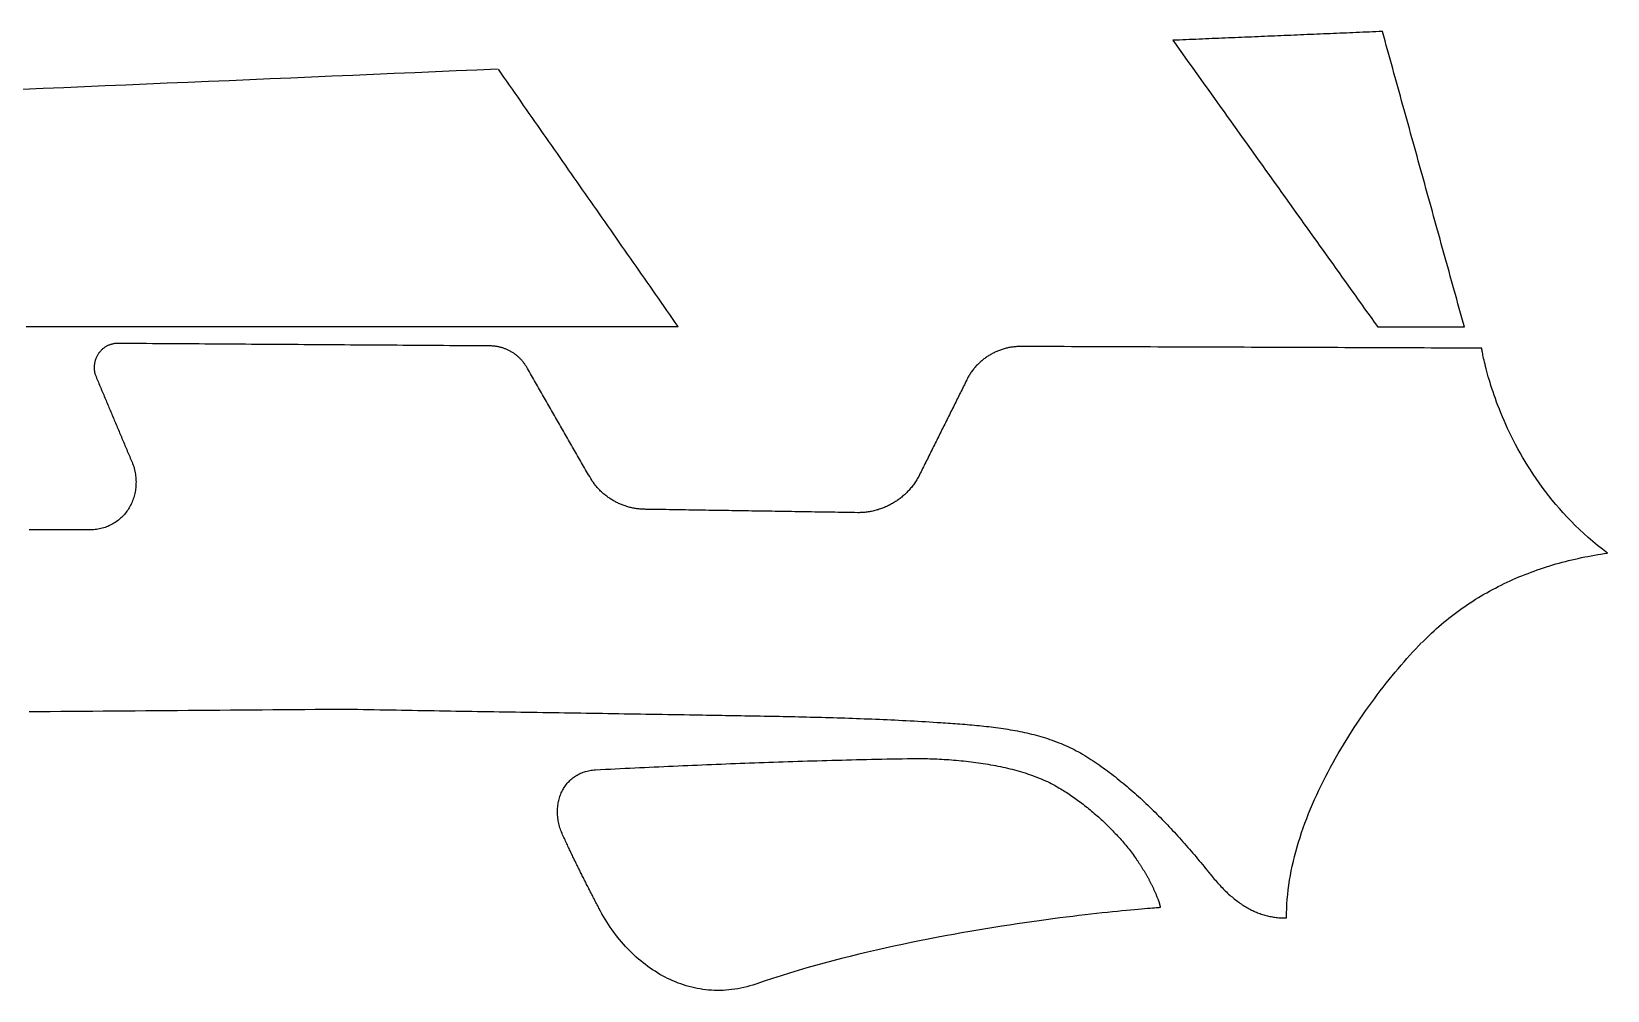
# Model space of a CAD drawing. Header units: metres. Extents: x 29 to 151, y -144 to -60.
# Drawn here: x 89.8 to 150.8, y -97.2 to -60.1 of the extents above; entities that cross this region are included whole.
import ezdxf

# ---------------------------------------------------------------- set-up
doc = ezdxf.new("R2010")
doc.units = ezdxf.units.M

msp = doc.modelspace()

# ---------------------------------------------------------------- linework, layer by layer
for points in [[(141.920976, -71.50227), (141.973554, -71.50227), (142.026132, -71.50227), (142.07871, -71.50227), (142.131288, -71.50227), (142.183866, -71.50227), (142.236444, -71.50227), (142.289022, -71.50227), (142.3416, -71.50227), (142.394178, -71.50227), (142.446756, -71.50227), (142.499334, -71.50227), (142.551912, -71.50227), (142.60449, -71.50227), (142.657068, -71.50227), (142.709646, -71.50227), (142.762224, -71.50227), (142.814802, -71.50227), (142.86738, -71.50227), (142.919958, -71.50227), (142.972536, -71.50227), (143.025114, -71.50227), (143.077692, -71.50227), (143.13027, -71.50227), (143.182848, -71.50227), (143.235426, -71.50227), (143.288004, -71.50227), (143.340582, -71.50227), (143.39316, -71.50227), (143.445738, -71.50227), (143.498316, -71.50227), (143.550894, -71.50227), (143.603472, -71.50227), (143.65605, -71.50227), (143.708628, -71.50227), (143.761206, -71.50227), (143.813784, -71.50227), (143.866362, -71.50227), (143.91894, -71.50227), (143.971518, -71.50227), (144.024096, -71.50227), (144.076674, -71.50227), (144.129252, -71.50227), (144.18183, -71.50227), (144.234408, -71.50227), (144.286986, -71.50227), (144.339564, -71.50227), (144.392142, -71.50227), (144.44472, -71.50227), (144.497298, -71.50227), (144.549876, -71.50227), (144.602454, -71.50227), (144.655032, -71.50227), (144.70761, -71.50227), (144.760188, -71.50227), (144.812766, -71.50227), (144.865344, -71.50227), (144.917922, -71.50227), (144.9705, -71.50227), (145.023078, -71.50227), (145.075656, -71.50227), (145.128234, -71.50227), (145.180812, -71.50227), (145.23339, -71.50227), (145.285968, -71.50227), (145.236438, -71.323454), (145.186908, -71.144638), (145.137378, -70.965822), (145.087848, -70.787006), (145.038318, -70.60819), (144.988788, -70.429374), (144.939258, -70.250558), (144.889728, -70.071742), (144.840198, -69.892926), (144.790668, -69.71411), (144.741138, -69.535294), (144.691608, -69.356478), (144.642078, -69.177662), (144.592548, -68.998846), (144.543018, -68.82003), (144.493488, -68.641214), (144.443958, -68.462398), (144.394428, -68.283582), (144.344898, -68.104766), (144.295368, -67.92595), (144.245838, -67.747134), (144.196308, -67.568318), (144.146778, -67.389502), (144.097248, -67.210686), (144.047718, -67.03187), (143.998188, -66.853054), (143.948658, -66.674238), (143.899128, -66.495422), (143.849598, -66.316606), (143.800068, -66.13779), (143.750538, -65.958974), (143.701008, -65.780158), (143.651478, -65.601342), (143.601948, -65.422526), (143.552418, -65.24371), (143.502888, -65.064894), (143.453358, -64.886078), (143.403828, -64.707262), (143.354298, -64.528446), (143.304768, -64.34963), (143.255238, -64.170814), (143.205708, -63.991998), (143.156178, -63.813182), (143.106648, -63.634366), (143.057118, -63.45555), (143.007588, -63.276734), (142.958058, -63.097918), (142.908528, -62.919102), (142.858998, -62.740286), (142.809468, -62.56147), (142.759938, -62.382654), (142.710408, -62.203838), (142.660878, -62.025022), (142.611348, -61.846206), (142.561818, -61.66739), (142.512288, -61.488574), (142.462758, -61.309758), (142.413228, -61.130942), (142.363698, -60.952126), (142.314168, -60.77331), (142.264638, -60.594494), (142.215108, -60.415678), (142.165578, -60.236862), (142.116048, -60.058046), (141.989302, -60.06338), (141.862556, -60.068714), (141.73581, -60.074048), (141.609064, -60.079382), (141.482318, -60.084716), (141.355572, -60.09005), (141.228826, -60.095384), (141.10208, -60.100718), (140.975334, -60.106052), (140.848588, -60.111386), (140.721842, -60.11672), (140.595096, -60.122054), (140.46835, -60.127388), (140.341604, -60.132722), (140.214858, -60.138056), (140.088112, -60.14339), (139.961366, -60.148724), (139.83462, -60.154058), (139.707874, -60.159392), (139.581128, -60.164726), (139.454382, -60.17006), (139.327636, -60.175394), (139.20089, -60.180728), (139.074144, -60.186062), (138.947398, -60.191396), (138.820652, -60.19673), (138.693906, -60.202064), (138.56716, -60.207398), (138.440414, -60.212732), (138.313668, -60.218066), (138.186922, -60.2234), (138.060176, -60.228734), (137.93343, -60.234068), (137.806684, -60.239402), (137.679938, -60.244736), (137.553192, -60.25007), (137.426446, -60.255404), (137.2997, -60.260738), (137.172954, -60.266072), (137.046208, -60.271406), (136.919462, -60.27674), (136.792716, -60.282074), (136.66597, -60.287408), (136.539224, -60.292742), (136.412478, -60.298076), (136.285732, -60.30341), (136.158986, -60.308744), (136.03224, -60.314078), (135.905494, -60.319412), (135.778748, -60.324746), (135.652002, -60.33008), (135.525256, -60.335414), (135.39851, -60.340748), (135.271764, -60.346082), (135.145018, -60.351416), (135.018272, -60.35675), (134.891526, -60.362084), (134.76478, -60.367418), (134.638034, -60.372752), (134.511288, -60.378086), (134.384542, -60.38342), (134.257796, -60.388754), (134.13105, -60.394088), (134.004304, -60.399422), (134.128002, -60.57265), (134.2517, -60.745878), (134.375398, -60.919106), (134.499096, -61.092334), (134.622794, -61.265562), (134.746492, -61.43879), (134.87019, -61.612018), (134.993888, -61.785246), (135.117586, -61.958474), (135.241284, -62.131702), (135.364982, -62.30493), (135.48868, -62.478158), (135.612378, -62.651386), (135.736076, -62.824614), (135.859774, -62.997842), (135.983472, -63.17107), (136.10717, -63.344298), (136.230868, -63.517526), (136.354566, -63.690754), (136.478264, -63.863982), (136.601962, -64.03721), (136.72566, -64.210438), (136.849358, -64.383666), (136.973056, -64.556894), (137.096754, -64.730122), (137.220452, -64.90335), (137.34415, -65.076578), (137.467848, -65.249806), (137.591546, -65.423034), (137.715244, -65.596262), (137.838942, -65.76949), (137.96264, -65.942718), (138.086338, -66.115946), (138.210036, -66.289174), (138.333734, -66.462402), (138.457432, -66.63563), (138.58113, -66.808858), (138.704828, -66.982086), (138.828526, -67.155314), (138.952224, -67.328542), (139.075922, -67.50177), (139.19962, -67.674998), (139.323318, -67.848226), (139.447016, -68.021454), (139.570714, -68.194682), (139.694412, -68.36791), (139.81811, -68.541138), (139.941808, -68.714366), (140.065506, -68.887594), (140.189204, -69.060822), (140.312902, -69.23405), (140.4366, -69.407278), (140.560298, -69.580506), (140.683996, -69.753734), (140.807694, -69.926962), (140.931392, -70.10019), (141.05509, -70.273418), (141.178788, -70.446646), (141.302486, -70.619874), (141.426184, -70.793102), (141.549882, -70.96633), (141.67358, -71.139558), (141.797278, -71.312786), (141.920976, -71.486014)], [(107.865672, -61.517022), (107.066334, -61.551312), (106.266996, -61.585602), (105.467658, -61.619892), (104.66832, -61.654182), (103.868982, -61.688472), (103.069644, -61.722762), (102.270306, -61.757052), (101.470968, -61.791342), (100.67163, -61.825632), (99.872292, -61.859922), (99.072954, -61.894212), (98.273616, -61.928502), (97.474278, -61.962792), (96.67494, -61.997082), (95.875602, -62.031372), (95.076264, -62.065662), (94.276926, -62.099952), (93.477588, -62.134242), (92.67825, -62.168532), (91.878912, -62.202822), (91.079574, -62.237112), (90.280236, -62.271402), (89.480898, -62.305692)], [(89.627964, -71.48195), (90.034872, -71.48195), (90.44178, -71.48195), (90.848688, -71.48195), (91.255596, -71.48195), (91.662504, -71.48195), (92.069412, -71.48195), (92.47632, -71.48195), (92.883228, -71.48195), (93.290136, -71.48195), (93.697044, -71.48195), (94.103952, -71.48195), (94.51086, -71.48195), (94.917768, -71.48195), (95.324676, -71.48195), (95.731584, -71.48195), (96.138492, -71.48195), (96.5454, -71.48195), (96.952308, -71.48195), (97.359216, -71.48195), (97.766124, -71.48195), (98.173032, -71.48195), (98.57994, -71.48195), (98.986848, -71.48195), (99.393756, -71.48195), (99.800664, -71.48195), (100.207572, -71.48195), (100.61448, -71.48195), (101.021388, -71.48195), (101.428296, -71.48195), (101.835204, -71.48195), (102.242112, -71.48195), (102.64902, -71.48195), (103.055928, -71.48195), (103.462836, -71.48195), (103.869744, -71.48195), (104.276652, -71.48195), (104.68356, -71.48195), (105.090468, -71.48195), (105.497376, -71.48195), (105.904284, -71.48195), (106.311192, -71.48195), (106.7181, -71.48195), (107.125008, -71.48195), (107.531916, -71.48195), (107.938824, -71.48195), (108.345732, -71.48195), (108.75264, -71.48195), (109.159548, -71.48195), (109.566456, -71.48195), (109.973364, -71.48195), (110.380272, -71.48195), (110.78718, -71.48195), (111.194088, -71.48195), (111.600996, -71.48195), (112.007904, -71.48195), (112.414812, -71.48195), (112.82172, -71.48195), (113.228628, -71.48195), (113.635536, -71.48195), (114.042444, -71.48195), (114.449352, -71.48195), (114.85626, -71.48195), (114.747548, -71.326248), (114.638836, -71.170546), (114.530124, -71.014844), (114.421412, -70.859142), (114.3127, -70.70344), (114.203988, -70.547738), (114.095276, -70.392036), (113.986564, -70.236334), (113.877852, -70.080632), (113.76914, -69.92493), (113.660428, -69.769228), (113.551716, -69.613526), (113.443004, -69.457824), (113.334292, -69.302122), (113.22558, -69.14642), (113.116868, -68.990718), (113.008156, -68.835016), (112.899444, -68.679314), (112.790732, -68.523612), (112.68202, -68.36791), (112.573308, -68.212208), (112.464596, -68.056506), (112.355884, -67.900804), (112.247172, -67.745102), (112.13846, -67.5894), (112.029748, -67.433698), (111.921036, -67.277996), (111.812324, -67.122294), (111.703612, -66.966592), (111.5949, -66.81089), (111.486188, -66.655188), (111.377476, -66.499486), (111.268764, -66.343784), (111.160052, -66.188082), (111.05134, -66.03238), (110.942628, -65.876678), (110.833916, -65.720976), (110.725204, -65.565274), (110.616492, -65.409572), (110.50778, -65.25387), (110.399068, -65.098168), (110.290356, -64.942466), (110.181644, -64.786764), (110.072932, -64.631062), (109.96422, -64.47536), (109.855508, -64.319658), (109.746796, -64.163956), (109.638084, -64.008254), (109.529372, -63.852552), (109.42066, -63.69685), (109.311948, -63.541148), (109.203236, -63.385446), (109.094524, -63.229744), (108.985812, -63.074042), (108.8771, -62.91834), (108.768388, -62.762638), (108.659676, -62.606936), (108.550964, -62.451234), (108.442252, -62.295532), (108.33354, -62.13983), (108.224828, -61.984128), (108.116116, -61.828426), (108.007404, -61.672724), (107.898692, -61.517022)], [(143.653764, -83.720178), (143.743172, -83.627976), (143.833596, -83.537044), (143.925036, -83.447382), (144.017492, -83.35899), (144.11071, -83.271868), (144.204944, -83.186016), (144.300194, -83.101434), (144.396206, -83.018122), (144.493234, -82.93608), (144.591024, -82.855308), (144.689576, -82.775806), (144.789144, -82.697574), (144.889474, -82.620612), (144.990566, -82.54492), (145.09242, -82.470498), (145.19529, -82.397346), (145.298922, -82.32521), (145.403316, -82.254344), (145.508472, -82.184748), (145.61439, -82.116422), (145.72107, -82.049366), (145.828258, -81.983326), (145.936208, -81.918556), (146.04492, -81.855056), (146.154394, -81.792826), (146.264376, -81.731612), (146.37512, -81.671668), (146.486626, -81.612994), (146.59864, -81.555336), (146.711162, -81.498948), (146.824446, -81.44383), (146.938238, -81.389728), (147.052792, -81.336896), (147.167854, -81.285334), (147.283424, -81.234788), (147.399502, -81.185512), (147.516088, -81.137252), (147.633182, -81.090262), (147.751038, -81.044288), (147.869148, -80.999584), (147.987766, -80.955896), (148.106892, -80.913478), (148.226526, -80.872076), (148.346668, -80.831944), (148.467318, -80.792828), (148.588222, -80.754982), (148.709634, -80.718152), (148.8313, -80.682338), (148.953474, -80.647794), (149.076156, -80.614266), (149.199092, -80.581754), (149.322282, -80.550512), (149.44598, -80.520286), (149.569932, -80.491076), (149.694138, -80.463136), (149.818598, -80.436212), (149.943566, -80.410304), (150.068788, -80.385666), (150.194264, -80.362044), (150.319994, -80.339438), (150.445978, -80.317848), (150.572216, -80.297274), (150.698454, -80.27797), (150.824946, -80.259682), (150.631398, -80.112616), (150.44293, -79.963264), (150.259542, -79.811626), (150.08098, -79.657956), (149.907244, -79.502254), (149.738334, -79.344774), (149.57425, -79.18577), (149.414738, -79.025242), (149.260052, -78.863444), (149.109684, -78.70063), (148.963888, -78.5368), (148.82241, -78.371954), (148.685504, -78.206346), (148.552662, -78.04023), (148.424138, -77.87386), (148.299678, -77.707236), (148.179536, -77.540358), (148.063204, -77.37348), (147.950936, -77.206856), (147.842478, -77.040486), (147.73783, -76.874624), (147.636992, -76.709524), (147.539964, -76.545186), (147.446492, -76.38161), (147.356576, -76.219304), (147.270216, -76.058014), (147.187412, -75.898248), (147.10791, -75.740006), (147.03171, -75.583542), (146.958812, -75.428856), (146.889216, -75.276202), (146.822668, -75.12558), (146.759168, -74.977244), (146.698716, -74.831194), (146.641058, -74.687938), (146.586194, -74.547222), (146.534378, -74.409554), (146.485102, -74.274934), (146.43862, -74.143362), (146.394678, -74.015092), (146.353276, -73.890378), (146.314414, -73.76922), (146.278092, -73.651872), (146.244056, -73.538334), (146.212306, -73.42886), (146.182842, -73.323704), (146.15541, -73.222866), (146.13001, -73.1266), (146.106642, -73.034906), (146.085306, -72.948038), (146.066002, -72.86625), (146.048476, -72.789542), (146.032728, -72.718168), (146.018758, -72.652128), (146.006312, -72.591676), (145.99539, -72.537066), (145.985992, -72.488298), (145.978118, -72.445626), (145.971514, -72.40905), (145.966434, -72.378824), (145.962624, -72.354948), (145.95983, -72.337676), (145.958306, -72.327262), (145.957798, -72.323706), (145.67916, -72.32269), (145.400522, -72.321674), (145.121884, -72.320658), (144.843246, -72.319642), (144.564608, -72.318626), (144.28597, -72.31761), (144.007332, -72.316594), (143.728694, -72.315578), (143.450056, -72.314562), (143.171418, -72.313546), (142.89278, -72.31253), (142.614142, -72.311514), (142.335504, -72.310498), (142.056866, -72.309482), (141.778228, -72.308466), (141.49959, -72.30745), (141.220952, -72.306434), (140.942314, -72.305418), (140.663676, -72.304402), (140.385038, -72.303386), (140.1064, -72.30237), (139.827762, -72.301354), (139.549124, -72.300338), (139.270486, -72.299322), (138.991848, -72.298306), (138.71321, -72.29729), (138.434572, -72.296274), (138.155934, -72.295258), (137.877296, -72.294242), (137.598658, -72.293226), (137.32002, -72.29221), (137.041382, -72.291194), (136.762744, -72.290178), (136.484106, -72.289162), (136.205468, -72.288146), (135.92683, -72.28713), (135.648192, -72.286114), (135.369554, -72.285098), (135.090916, -72.284082), (134.812278, -72.283066), (134.53364, -72.28205), (134.255002, -72.281034), (133.976364, -72.280018), (133.697726, -72.279002), (133.419088, -72.277986), (133.14045, -72.27697), (132.861812, -72.275954), (132.583174, -72.274938), (132.304536, -72.273922), (132.025898, -72.272906), (131.74726, -72.27189), (131.468622, -72.270874), (131.189984, -72.269858), (130.911346, -72.268842), (130.632708, -72.267826), (130.35407, -72.26681), (130.075432, -72.265794), (129.796794, -72.264778), (129.518156, -72.263762), (129.239518, -72.262746), (128.96088, -72.26173), (128.682242, -72.260714), (128.403604, -72.259698), (128.124966, -72.258682), (128.085596, -72.258936), (128.046226, -72.259698), (128.00711, -72.261222), (127.967994, -72.263254), (127.929132, -72.266048), (127.89027, -72.26935), (127.851662, -72.273414), (127.813054, -72.27824), (127.7747, -72.283574), (127.736346, -72.289416), (127.698246, -72.29602), (127.6604, -72.303132), (127.622554, -72.311006), (127.584962, -72.319388), (127.547624, -72.328532), (127.51054, -72.338184), (127.473456, -72.348344), (127.436626, -72.359266), (127.40005, -72.370696), (127.363728, -72.382634), (127.32766, -72.395334), (127.291846, -72.408542), (127.256286, -72.422258), (127.22098, -72.436482), (127.185928, -72.451468), (127.15113, -72.466962), (127.116586, -72.482964), (127.082296, -72.499474), (127.04826, -72.516492), (127.014478, -72.534272), (126.98095, -72.55256), (126.947676, -72.571356), (126.91491, -72.59066), (126.882398, -72.610472), (126.85014, -72.630792), (126.818136, -72.65162), (126.78664, -72.672956), (126.755398, -72.6948), (126.72441, -72.717152), (126.69393, -72.740012), (126.663704, -72.76338), (126.633986, -72.787256), (126.604522, -72.81164), (126.575566, -72.836532), (126.546864, -72.861932), (126.51867, -72.88784), (126.49073, -72.914256), (126.463298, -72.94118), (126.436374, -72.968612), (126.409704, -72.996552), (126.383542, -73.024746), (126.357888, -73.053448), (126.332742, -73.082658), (126.30785, -73.112376), (126.283466, -73.142602), (126.25959, -73.173082), (126.236222, -73.20407), (126.213362, -73.235566), (126.19101, -73.26757), (126.169166, -73.299828), (126.14783, -73.332594), (126.127002, -73.365868), (126.106682, -73.399396), (126.08687, -73.433432), (126.05639, -73.494646), (126.02591, -73.55586), (125.99543, -73.617074), (125.96495, -73.678288), (125.93447, -73.739502), (125.90399, -73.800716), (125.87351, -73.86193), (125.84303, -73.923144), (125.81255, -73.984358), (125.78207, -74.045572), (125.75159, -74.106786), (125.72111, -74.168), (125.69063, -74.229214), (125.66015, -74.290428), (125.62967, -74.351642), (125.59919, -74.412856), (125.56871, -74.47407), (125.53823, -74.535284), (125.50775, -74.596498), (125.47727, -74.657712), (125.44679, -74.718926), (125.41631, -74.78014), (125.38583, -74.841354), (125.35535, -74.902568), (125.32487, -74.963782), (125.29439, -75.024996), (125.26391, -75.08621), (125.23343, -75.147424), (125.20295, -75.208638), (125.17247, -75.269852), (125.14199, -75.331066), (125.11151, -75.39228), (125.08103, -75.453494), (125.05055, -75.514708), (125.02007, -75.575922), (124.98959, -75.637136), (124.95911, -75.69835), (124.92863, -75.759564), (124.89815, -75.820778), (124.86767, -75.881992), (124.83719, -75.943206), (124.80671, -76.00442), (124.77623, -76.065634), (124.74575, -76.126848), (124.71527, -76.188062), (124.68479, -76.249276), (124.65431, -76.31049), (124.62383, -76.371704), (124.59335, -76.432918), (124.56287, -76.494132), (124.53239, -76.555346), (124.50191, -76.61656), (124.47143, -76.677774), (124.44095, -76.738988), (124.41047, -76.800202), (124.37999, -76.861416), (124.34951, -76.92263), (124.31903, -76.983844), (124.28855, -77.045058), (124.25807, -77.106272), (124.22759, -77.167486), (124.19711, -77.2287), (124.16663, -77.289914), (124.13615, -77.351128), (124.113544, -77.38999), (124.090176, -77.428344), (124.0663, -77.46619), (124.041916, -77.503528), (124.017024, -77.540358), (123.99137, -77.57668), (123.965208, -77.612494), (123.938538, -77.6478), (123.91136, -77.682598), (123.883674, -77.716888), (123.85548, -77.75067), (123.826778, -77.783944), (123.797568, -77.81671), (123.76785, -77.848968), (123.737624, -77.880718), (123.70689, -77.91196), (123.675648, -77.942694), (123.643898, -77.97292), (123.611894, -78.002384), (123.579382, -78.03134), (123.546362, -78.059788), (123.512834, -78.087728), (123.479052, -78.11516), (123.444762, -78.14183), (123.409964, -78.167992), (123.374912, -78.193646), (123.339352, -78.218792), (123.303538, -78.243176), (123.267216, -78.267052), (123.23064, -78.29042), (123.193556, -78.313026), (123.156218, -78.335124), (123.118372, -78.35646), (123.080272, -78.377288), (123.041918, -78.397608), (123.003056, -78.417166), (122.96394, -78.436216), (122.92457, -78.454504), (122.884946, -78.472284), (122.845068, -78.489302), (122.804682, -78.505812), (122.764042, -78.52156), (122.723148, -78.5368), (122.682, -78.551278), (122.640598, -78.564994), (122.598942, -78.578202), (122.557032, -78.590648), (122.514868, -78.602332), (122.47245, -78.613508), (122.429778, -78.623922), (122.387106, -78.633574), (122.34418, -78.642718), (122.301, -78.6511), (122.257566, -78.65872), (122.213878, -78.665578), (122.17019, -78.671928), (122.126248, -78.677516), (122.082052, -78.682342), (122.037856, -78.686406), (121.993406, -78.689708), (121.948956, -78.692248), (121.904252, -78.694026), (121.859548, -78.695042), (121.81459, -78.695296), (121.68632, -78.693264), (121.55805, -78.691232), (121.42978, -78.6892), (121.30151, -78.687168), (121.17324, -78.685136), (121.04497, -78.683104), (120.9167, -78.681072), (120.78843, -78.67904), (120.66016, -78.677008), (120.53189, -78.674976), (120.40362, -78.672944), (120.27535, -78.670912), (120.14708, -78.66888), (120.01881, -78.666848), (119.89054, -78.664816), (119.76227, -78.662784), (119.634, -78.660752), (119.50573, -78.65872), (119.37746, -78.656688), (119.24919, -78.654656), (119.12092, -78.652624), (118.99265, -78.650592), (118.86438, -78.64856), (118.73611, -78.646528), (118.60784, -78.644496), (118.47957, -78.642464), (118.3513, -78.640432), (118.22303, -78.6384), (118.09476, -78.636368), (117.96649, -78.634336), (117.83822, -78.632304), (117.70995, -78.630272), (117.58168, -78.62824), (117.45341, -78.626208), (117.32514, -78.624176), (117.19687, -78.622144), (117.0686, -78.620112), (116.94033, -78.61808), (116.81206, -78.616048), (116.68379, -78.614016), (116.55552, -78.611984), (116.42725, -78.609952), (116.29898, -78.60792), (116.17071, -78.605888), (116.04244, -78.603856), (115.91417, -78.601824), (115.7859, -78.599792), (115.65763, -78.59776), (115.52936, -78.595728), (115.40109, -78.593696), (115.27282, -78.591664), (115.14455, -78.589632), (115.01628, -78.5876), (114.88801, -78.585568), (114.75974, -78.583536), (114.63147, -78.581504), (114.5032, -78.579472), (114.37493, -78.57744), (114.24666, -78.575408), (114.11839, -78.573376), (113.99012, -78.571344), (113.86185, -78.569312), (113.73358, -78.56728), (113.60531, -78.565248), (113.565686, -78.564994), (113.526316, -78.563978), (113.486946, -78.562454), (113.44783, -78.560422), (113.408714, -78.557628), (113.369598, -78.554326), (113.330736, -78.550262), (113.291874, -78.54569), (113.253266, -78.54061), (113.214658, -78.534768), (113.176304, -78.528418), (113.138204, -78.52156), (113.100104, -78.51394), (113.062258, -78.505812), (113.024666, -78.497176), (112.987074, -78.488032), (112.949736, -78.478126), (112.912652, -78.467712), (112.875568, -78.45679), (112.838738, -78.44536), (112.802162, -78.433422), (112.76584, -78.420722), (112.729772, -78.407514), (112.693958, -78.393798), (112.658144, -78.379574), (112.622584, -78.364842), (112.587278, -78.349602), (112.552226, -78.333854), (112.517428, -78.317344), (112.482884, -78.300326), (112.448594, -78.2828), (112.414558, -78.264766), (112.38103, -78.246224), (112.347756, -78.227174), (112.314736, -78.207616), (112.28197, -78.18755), (112.249458, -78.166976), (112.2172, -78.145894), (112.18545, -78.124304), (112.153954, -78.102206), (112.122712, -78.0796), (112.091978, -78.05674), (112.061498, -78.033372), (112.031272, -78.009496), (112.001554, -77.985112), (111.97209, -77.96022), (111.94288, -77.93482), (111.914178, -77.908912), (111.88573, -77.882496), (111.85779, -77.855826), (111.830104, -77.828648), (111.802926, -77.800962), (111.776256, -77.772768), (111.74984, -77.74432), (111.723932, -77.715364), (111.698278, -77.6859), (111.673132, -77.655928), (111.648494, -77.625702), (111.624364, -77.594968), (111.600488, -77.563726), (111.57712, -77.53223), (111.55426, -77.500226), (111.531908, -77.467714), (111.510064, -77.434948), (111.471202, -77.367384), (111.43234, -77.29982), (111.393478, -77.232256), (111.354616, -77.164692), (111.315754, -77.097128), (111.276892, -77.029564), (111.23803, -76.962), (111.199168, -76.894436), (111.160306, -76.826872), (111.121444, -76.759308), (111.082582, -76.691744), (111.04372, -76.62418), (111.004858, -76.556616), (110.965996, -76.489052), (110.927134, -76.421488), (110.888272, -76.353924), (110.84941, -76.28636), (110.810548, -76.218796), (110.771686, -76.151232), (110.732824, -76.083668), (110.693962, -76.016104), (110.6551, -75.94854), (110.616238, -75.880976), (110.577376, -75.813412), (110.538514, -75.745848), (110.499652, -75.678284), (110.46079, -75.61072), (110.421928, -75.543156), (110.383066, -75.475592), (110.344204, -75.408028), (110.305342, -75.340464), (110.26648, -75.2729), (110.227618, -75.205336), (110.188756, -75.137772), (110.149894, -75.070208), (110.111032, -75.002644), (110.07217, -74.93508), (110.033308, -74.867516), (109.994446, -74.799952), (109.955584, -74.732388), (109.916722, -74.664824), (109.87786, -74.59726), (109.838998, -74.529696), (109.800136, -74.462132), (109.761274, -74.394568), (109.722412, -74.327004), (109.68355, -74.25944), (109.644688, -74.191876), (109.605826, -74.124312), (109.566964, -74.056748), (109.528102, -73.989184), (109.48924, -73.92162), (109.450378, -73.854056), (109.411516, -73.786492), (109.372654, -73.718928), (109.333792, -73.651364), (109.29493, -73.5838), (109.256068, -73.516236), (109.217206, -73.448672), (109.178344, -73.381108), (109.139482, -73.313544), (109.10062, -73.24598), (109.061758, -73.178416), (109.022896, -73.110852), (109.009434, -73.08596), (108.995464, -73.061322), (108.98124, -73.036938), (108.966508, -73.013062), (108.951522, -72.98944), (108.936282, -72.966072), (108.920534, -72.942958), (108.904532, -72.920098), (108.888022, -72.897746), (108.871258, -72.875648), (108.85424, -72.853804), (108.836714, -72.832214), (108.818934, -72.811132), (108.8009, -72.790304), (108.782358, -72.76973), (108.763562, -72.749664), (108.744512, -72.729852), (108.725208, -72.710294), (108.705396, -72.691244), (108.68533, -72.672448), (108.66501, -72.653906), (108.644436, -72.635872), (108.623608, -72.618092), (108.602526, -72.60082), (108.58119, -72.583802), (108.559346, -72.567292), (108.537248, -72.551036), (108.514896, -72.535034), (108.49229, -72.51954), (108.46943, -72.5043), (108.446316, -72.489568), (108.423202, -72.47509), (108.399834, -72.46112), (108.376212, -72.447658), (108.352336, -72.43445), (108.328206, -72.42175), (108.303822, -72.409304), (108.279184, -72.397366), (108.254292, -72.385682), (108.2294, -72.374506), (108.204254, -72.363838), (108.178854, -72.353424), (108.1532, -72.343518), (108.127546, -72.33412), (108.101638, -72.324976), (108.075476, -72.31634), (108.049314, -72.308212), (108.022898, -72.300338), (107.996228, -72.292972), (107.969558, -72.286114), (107.942634, -72.27951), (107.91571, -72.273414), (107.888532, -72.267826), (107.861354, -72.262746), (107.833922, -72.258174), (107.80649, -72.253856), (107.778804, -72.250046), (107.751118, -72.246744), (107.723178, -72.24395), (107.695238, -72.241664), (107.667298, -72.239886), (107.639104, -72.238616), (107.61091, -72.2376), (107.582716, -72.237092), (107.357164, -72.235568), (107.131866, -72.234044), (106.906568, -72.23252), (106.68127, -72.230996), (106.455718, -72.229472), (106.23042, -72.227948), (106.005122, -72.226424), (105.779824, -72.2249), (105.554272, -72.223376), (105.328974, -72.221852), (105.103676, -72.220328), (104.878378, -72.218804), (104.652826, -72.21728), (104.427528, -72.215756), (104.20223, -72.214232), (103.976932, -72.212708), (103.75138, -72.211184), (103.526082, -72.20966), (103.300784, -72.208136), (103.075486, -72.206612), (102.849934, -72.205088), (102.624636, -72.203564), (102.399338, -72.20204), (102.17404, -72.200516), (101.948488, -72.198992), (101.72319, -72.197468), (101.497892, -72.195944), (101.272594, -72.19442), (101.047042, -72.192896), (100.821744, -72.191372), (100.596446, -72.189848), (100.371148, -72.188324), (100.145596, -72.1868), (99.920298, -72.185276), (99.695, -72.183752), (99.469702, -72.182228), (99.24415, -72.180704), (99.018852, -72.17918), (98.793554, -72.177656), (98.568256, -72.176132), (98.342704, -72.174608), (98.117406, -72.173084), (97.892108, -72.17156), (97.66681, -72.170036), (97.441258, -72.168512), (97.21596, -72.166988), (96.990662, -72.165464), (96.765364, -72.16394), (96.539812, -72.162416), (96.314514, -72.160892), (96.089216, -72.159368), (95.863918, -72.157844), (95.638366, -72.15632), (95.413068, -72.154796), (95.18777, -72.153272), (94.962472, -72.151748), (94.73692, -72.150224), (94.511622, -72.1487), (94.286324, -72.147176), (94.061026, -72.145652), (93.835474, -72.144128), (93.610176, -72.142604), (93.384878, -72.14108), (93.15958, -72.139556), (93.130624, -72.140064), (93.101922, -72.141588), (93.073474, -72.143874), (93.045534, -72.147176), (93.017848, -72.15124), (92.990416, -72.15632), (92.963238, -72.162162), (92.936568, -72.168766), (92.910152, -72.176132), (92.884244, -72.18426), (92.85859, -72.19315), (92.833444, -72.202802), (92.808552, -72.213216), (92.784168, -72.224392), (92.760038, -72.23633), (92.736416, -72.248776), (92.713302, -72.261984), (92.690442, -72.275954), (92.66809, -72.290432), (92.646246, -72.305672), (92.62491, -72.32142), (92.604082, -72.337676), (92.583762, -72.354694), (92.56395, -72.37222), (92.544646, -72.390254), (92.52585, -72.408796), (92.507562, -72.427846), (92.489782, -72.447404), (92.47251, -72.46747), (92.456, -72.488044), (92.439998, -72.509126), (92.424504, -72.530716), (92.409772, -72.552814), (92.395548, -72.575166), (92.381832, -72.598026), (92.368878, -72.62114), (92.356432, -72.644762), (92.344748, -72.668638), (92.333826, -72.693022), (92.323412, -72.71766), (92.31376, -72.742552), (92.30487, -72.767952), (92.296488, -72.793606), (92.288868, -72.819514), (92.28201, -72.845676), (92.275914, -72.872092), (92.27058, -72.898762), (92.266008, -72.925686), (92.262198, -72.95261), (92.25915, -72.979788), (92.256864, -73.00722), (92.25534, -73.034652), (92.254578, -73.062338), (92.254578, -73.090024), (92.255594, -73.117964), (92.257372, -73.145904), (92.259912, -73.174098), (92.263468, -73.202292), (92.267786, -73.230486), (92.27312, -73.25868), (92.279216, -73.286874), (92.286328, -73.315322), (92.294202, -73.343516), (92.303092, -73.37171), (92.325952, -73.426066), (92.348812, -73.480422), (92.371672, -73.534778), (92.394532, -73.589134), (92.417392, -73.64349), (92.440252, -73.697846), (92.463112, -73.752202), (92.485972, -73.806558), (92.508832, -73.860914), (92.531692, -73.91527), (92.554552, -73.969626), (92.577412, -74.023982), (92.600272, -74.078338), (92.623132, -74.132694), (92.645992, -74.18705), (92.668852, -74.241406), (92.691712, -74.295762), (92.714572, -74.350118), (92.737432, -74.404474), (92.760292, -74.45883), (92.783152, -74.513186), (92.806012, -74.567542), (92.828872, -74.621898), (92.851732, -74.676254), (92.874592, -74.73061), (92.897452, -74.784966), (92.920312, -74.839322), (92.943172, -74.893678), (92.966032, -74.948034), (92.988892, -75.00239), (93.011752, -75.056746), (93.034612, -75.111102), (93.057472, -75.165458), (93.080332, -75.219814), (93.103192, -75.27417), (93.126052, -75.328526), (93.148912, -75.382882), (93.171772, -75.437238), (93.194632, -75.491594), (93.217492, -75.54595), (93.240352, -75.600306), (93.263212, -75.654662), (93.286072, -75.709018), (93.308932, -75.763374), (93.331792, -75.81773), (93.354652, -75.872086), (93.377512, -75.926442), (93.400372, -75.980798), (93.423232, -76.035154), (93.446092, -76.08951), (93.468952, -76.143866), (93.491812, -76.198222), (93.514672, -76.252578), (93.537532, -76.306934), (93.560392, -76.36129), (93.583252, -76.415646), (93.606112, -76.470002), (93.628972, -76.524358), (93.651832, -76.578714), (93.674692, -76.63307), (93.697552, -76.687426), (93.720412, -76.741782), (93.743272, -76.796138), (93.766132, -76.850494), (93.784674, -76.90993), (93.801438, -76.969366), (93.816424, -77.028802), (93.829632, -77.088238), (93.841062, -77.14742), (93.850714, -77.206602), (93.858842, -77.26553), (93.865192, -77.324204), (93.869764, -77.382624), (93.872812, -77.44079), (93.874082, -77.498702), (93.873828, -77.55636), (93.87205, -77.61351), (93.868494, -77.670406), (93.863414, -77.726794), (93.85681, -77.782674), (93.848682, -77.838046), (93.83903, -77.89291), (93.827854, -77.947266), (93.815154, -78.001114), (93.80093, -78.054454), (93.785182, -78.107032), (93.768164, -78.159102), (93.749622, -78.21041), (93.72981, -78.260956), (93.708474, -78.31074), (93.685868, -78.359762), (93.661992, -78.408022), (93.636592, -78.45552), (93.609922, -78.502002), (93.581982, -78.547722), (93.552772, -78.592426), (93.522292, -78.636114), (93.490542, -78.67904), (93.457522, -78.72095), (93.423486, -78.76159), (93.38818, -78.801214), (93.351604, -78.839822), (93.314012, -78.87716), (93.27515, -78.913482), (93.235272, -78.948534), (93.194378, -78.982316), (93.152214, -79.014828), (93.109034, -79.04607), (93.064838, -79.076042), (93.019626, -79.104744), (92.973398, -79.132176), (92.926154, -79.158084), (92.877894, -79.182468), (92.828618, -79.205582), (92.77858, -79.227172), (92.727526, -79.247238), (92.675456, -79.26578), (92.622624, -79.282798), (92.568776, -79.298038), (92.514166, -79.311754), (92.458794, -79.323692), (92.40266, -79.334106), (92.34551, -79.342742), (92.287598, -79.3496), (92.228924, -79.35468), (92.169488, -79.357982), (92.10929, -79.359252), (92.048584, -79.358744), (91.926918, -79.358998), (91.805252, -79.359252), (91.683586, -79.359506), (91.56192, -79.35976), (91.440254, -79.360014), (91.318588, -79.360268), (91.196922, -79.360522), (91.075256, -79.360776), (90.95359, -79.36103), (90.831924, -79.361284), (90.710258, -79.361538), (90.588592, -79.361792), (90.466926, -79.362046), (90.34526, -79.3623), (90.223594, -79.362554), (90.101928, -79.362808), (89.980262, -79.363062), (89.858596, -79.363316), (89.73693, -79.36357)], [(89.737692, -86.3981), (90.147902, -86.394798), (90.558112, -86.391496), (90.968322, -86.388194), (91.378532, -86.384892), (91.788742, -86.38159), (92.198952, -86.378288), (92.609162, -86.374986), (93.019372, -86.371684), (93.429582, -86.368382), (93.839792, -86.36508), (94.250002, -86.361778), (94.660212, -86.358476), (95.070422, -86.355174), (95.480632, -86.351872), (95.890842, -86.34857), (96.301052, -86.345268), (96.711262, -86.341966), (97.121472, -86.338664), (97.531682, -86.335362), (97.941892, -86.33206), (98.352102, -86.328758), (98.762312, -86.325456), (99.172522, -86.322154), (99.582732, -86.318852), (99.992942, -86.31555), (100.403152, -86.312248), (100.813362, -86.308946), (101.223572, -86.305644), (101.633782, -86.302342), (102.043992, -86.29904), (102.254304, -86.303358), (102.464616, -86.307676), (102.674928, -86.311994), (102.88524, -86.316058), (103.095552, -86.320122), (103.305864, -86.324186), (103.516176, -86.32825), (103.726488, -86.332314), (103.9368, -86.336124), (104.147112, -86.339934), (104.357424, -86.343744), (104.567736, -86.347554), (104.778048, -86.351364), (104.98836, -86.355174), (105.198672, -86.35873), (105.408984, -86.362286), (105.619296, -86.365842), (105.829608, -86.369398), (106.03992, -86.372954), (106.250232, -86.37651), (106.460544, -86.380066), (106.670856, -86.383622), (106.881168, -86.386924), (107.09148, -86.390226), (107.301792, -86.393528), (107.512104, -86.39683), (107.722416, -86.400132), (107.932728, -86.403434), (108.14304, -86.406736), (108.353352, -86.410038), (108.563664, -86.41334), (108.773976, -86.416642), (108.984288, -86.419944), (109.1946, -86.423246), (109.404912, -86.426548), (109.615224, -86.42985), (109.825536, -86.433152), (110.035848, -86.436454), (110.24616, -86.439756), (110.456472, -86.443058), (110.666784, -86.44636), (110.877096, -86.449662), (111.087408, -86.452964), (111.29772, -86.456266), (111.508032, -86.459568), (111.718344, -86.46287), (111.928656, -86.466172), (112.138968, -86.469474), (112.34928, -86.472776), (112.559592, -86.476078), (112.769904, -86.47938), (112.980216, -86.482682), (113.190528, -86.485984), (113.40084, -86.489286), (113.611152, -86.492588), (113.821464, -86.49589), (114.031776, -86.499192), (114.242088, -86.502494), (114.4524, -86.50605), (114.662712, -86.509606), (114.873024, -86.513162), (115.083336, -86.516718), (115.293648, -86.520274), (115.50396, -86.52383), (115.65255, -86.52637), (115.801394, -86.52891), (115.950238, -86.53145), (116.099082, -86.53399), (116.247926, -86.53653), (116.39677, -86.53907), (116.545614, -86.54161), (116.694458, -86.54415), (116.843302, -86.54669), (116.992146, -86.54923), (117.14099, -86.55177), (117.289834, -86.55431), (117.438678, -86.55685), (117.587522, -86.55939), (117.736366, -86.56193), (117.88521, -86.56447), (118.034054, -86.567264), (118.182898, -86.570058), (118.331742, -86.572852), (118.480586, -86.575646), (118.62943, -86.578694), (118.778274, -86.581742), (118.927118, -86.58479), (119.075962, -86.587838), (119.224806, -86.59114), (119.37365, -86.594442), (119.522494, -86.597744), (119.671338, -86.6013), (119.820182, -86.604856), (119.969026, -86.608412), (120.11787, -86.612222), (120.266714, -86.616032), (120.415558, -86.620096), (120.564402, -86.62416), (120.713246, -86.628478), (120.86209, -86.632796), (121.010934, -86.637368), (121.159778, -86.64194), (121.308622, -86.646766), (121.457466, -86.651592), (121.60631, -86.656672), (121.755154, -86.662006), (121.903998, -86.66734), (122.052842, -86.672928), (122.201686, -86.67877), (122.35053, -86.684612), (122.499374, -86.690708), (122.647964, -86.697058), (122.796554, -86.703408), (122.945144, -86.710012), (123.093734, -86.71687), (123.242324, -86.723982), (123.390914, -86.731348), (123.539504, -86.738714), (123.688094, -86.746334), (123.836684, -86.754208), (123.985274, -86.762336), (124.133864, -86.770718), (124.282454, -86.779354), (124.431044, -86.788244), (124.579634, -86.797388), (124.728224, -86.806786), (124.876814, -86.816438), (125.02515, -86.826344), (125.116844, -86.83244), (125.208792, -86.838536), (125.300994, -86.844886), (125.393196, -86.851236), (125.485652, -86.857586), (125.578108, -86.86419), (125.670818, -86.870794), (125.763528, -86.877652), (125.856238, -86.884764), (125.949202, -86.89213), (126.042166, -86.89975), (126.13513, -86.907624), (126.228094, -86.915752), (126.321058, -86.924134), (126.414276, -86.93277), (126.507494, -86.94166), (126.600712, -86.951058), (126.693676, -86.96071), (126.78664, -86.97087), (126.879604, -86.981538), (126.972568, -86.99246), (127.065532, -87.00389), (127.158242, -87.015828), (127.250952, -87.028274), (127.343662, -87.041228), (127.436118, -87.05469), (127.528574, -87.068914), (127.620776, -87.083646), (127.712978, -87.09914), (127.804926, -87.115142), (127.89662, -87.131906), (127.988314, -87.149178), (128.079754, -87.167212), (128.17094, -87.186008), (128.261872, -87.205566), (128.35255, -87.225886), (128.442974, -87.246968), (128.533144, -87.268812), (128.62306, -87.291672), (128.712722, -87.315294), (128.80213, -87.339932), (128.891284, -87.365332), (128.980184, -87.391748), (129.06883, -87.418926), (129.156968, -87.44712), (129.244852, -87.47633), (129.332228, -87.506556), (129.41935, -87.537798), (129.505964, -87.570056), (129.592324, -87.603584), (129.678176, -87.638128), (129.763774, -87.673688), (129.848864, -87.710518), (129.933446, -87.748364), (130.01752, -87.78748), (130.10134, -87.827866), (130.184652, -87.869522), (130.267456, -87.912194), (130.349752, -87.956136), (130.43154, -88.001602), (130.51282, -88.048338), (130.593592, -88.096344), (130.673602, -88.14562), (130.753104, -88.19642), (130.83413, -88.249252), (130.914648, -88.302846), (130.994912, -88.356948), (131.074668, -88.411812), (131.15417, -88.467184), (131.233418, -88.523318), (131.312158, -88.57996), (131.390644, -88.63711), (131.468876, -88.695022), (131.5466, -88.753442), (131.62407, -88.81237), (131.701286, -88.871806), (131.777994, -88.93175), (131.854448, -88.992202), (131.930394, -89.053162), (132.006086, -89.11463), (132.081524, -89.176606), (132.156708, -89.23909), (132.231384, -89.302082), (132.305806, -89.365582), (132.379974, -89.42959), (132.453634, -89.493852), (132.52704, -89.558622), (132.600192, -89.6239), (132.672836, -89.689432), (132.745226, -89.755472), (132.817362, -89.82202), (132.889244, -89.888822), (132.960618, -89.956132), (133.031738, -90.023696), (133.102604, -90.091514), (133.173216, -90.15984), (133.24332, -90.22842), (133.31317, -90.297254), (133.382766, -90.366596), (133.452108, -90.436192), (133.520942, -90.506042), (133.589522, -90.576146), (133.657848, -90.646504), (133.72592, -90.717116), (133.793738, -90.787982), (133.861048, -90.859102), (133.928104, -90.930476), (133.994906, -91.002104), (134.061454, -91.073986), (134.127748, -91.146122), (134.193788, -91.218512), (134.25932, -91.291156), (134.324598, -91.3638), (134.389622, -91.436698), (134.454392, -91.50985), (134.518908, -91.583002), (134.58317, -91.656408), (134.647178, -91.729814), (134.710678, -91.803474), (134.773924, -91.877134), (134.836916, -91.951048), (134.899654, -92.024962), (134.962138, -92.098876), (135.024368, -92.173044), (135.086344, -92.247212), (135.148066, -92.32138), (135.209534, -92.395548), (135.270748, -92.46997), (135.27405, -92.474034), (135.277352, -92.478098), (135.280654, -92.482162), (135.283956, -92.486226), (135.287258, -92.49029), (135.29056, -92.494354), (135.293862, -92.498418), (135.297164, -92.502482), (135.300466, -92.506546), (135.303768, -92.51061), (135.30707, -92.514674), (135.310372, -92.518738), (135.313674, -92.522802), (135.316976, -92.526866), (135.320278, -92.53093), (135.32358, -92.534994), (135.326882, -92.539058), (135.330184, -92.543122), (135.333486, -92.547186), (135.336788, -92.55125), (135.34009, -92.555314), (135.343392, -92.559378), (135.346694, -92.563442), (135.349996, -92.567506), (135.353298, -92.57157), (135.3566, -92.575634), (135.359902, -92.579698), (135.363204, -92.583762), (135.366506, -92.587826), (135.369808, -92.59189), (135.37311, -92.595954), (135.376412, -92.600018), (135.379714, -92.604082), (135.383016, -92.608146), (135.386318, -92.61221), (135.38962, -92.616274), (135.392922, -92.620338), (135.396224, -92.624402), (135.399526, -92.628466), (135.402828, -92.63253), (135.40613, -92.636594), (135.409432, -92.640658), (135.412734, -92.644722), (135.416036, -92.648786), (135.419338, -92.65285), (135.42264, -92.656914), (135.425942, -92.660978), (135.429244, -92.665042), (135.432546, -92.669106), (135.435848, -92.67317), (135.43915, -92.677234), (135.442452, -92.681298), (135.445754, -92.685362), (135.449056, -92.689426), (135.452358, -92.69349), (135.45566, -92.697554), (135.458962, -92.701618), (135.462264, -92.705682), (135.465566, -92.709746), (135.468868, -92.71381), (135.47217, -92.717874), (135.475472, -92.721938), (135.478774, -92.726002), (135.482076, -92.730066), (135.52424, -92.782136), (135.566404, -92.833444), (135.608568, -92.88399), (135.650732, -92.93352), (135.69315, -92.982288), (135.735568, -93.030294), (135.777986, -93.077538), (135.820404, -93.123766), (135.863076, -93.169232), (135.905748, -93.213936), (135.94842, -93.257878), (135.991346, -93.300804), (136.034272, -93.342968), (136.077198, -93.38437), (136.120378, -93.42501), (136.163558, -93.464634), (136.206738, -93.503496), (136.250172, -93.541596), (136.293606, -93.578934), (136.337294, -93.615256), (136.380982, -93.650816), (136.424924, -93.685614), (136.468866, -93.71965), (136.512808, -93.75267), (136.557004, -93.784928), (136.6012, -93.816424), (136.64565, -93.847158), (136.6901, -93.876876), (136.734804, -93.905832), (136.779762, -93.934026), (136.82472, -93.961204), (136.869932, -93.98762), (136.915144, -94.013274), (136.96061, -94.038166), (137.006076, -94.062042), (137.051796, -94.085156), (137.09777, -94.107508), (137.143744, -94.128844), (137.189972, -94.149418), (137.236454, -94.16923), (137.282936, -94.18828), (137.329672, -94.206314), (137.376662, -94.223586), (137.423652, -94.240096), (137.470896, -94.25559), (137.518394, -94.270322), (137.566146, -94.284292), (137.613898, -94.297246), (137.661904, -94.309438), (137.710164, -94.320868), (137.758678, -94.331282), (137.807446, -94.340934), (137.856214, -94.349824), (137.905236, -94.357698), (137.954512, -94.36481), (138.004042, -94.37116), (138.053826, -94.376494), (138.103864, -94.381066), (138.154156, -94.384876), (138.204448, -94.38767), (138.254994, -94.389702), (138.305794, -94.390972), (138.356848, -94.391226), (138.408156, -94.390718), (138.407902, -94.210632), (138.411966, -94.029784), (138.420094, -93.848428), (138.432286, -93.666564), (138.448542, -93.483938), (138.468608, -93.301058), (138.492484, -93.11767), (138.52017, -92.933774), (138.551666, -92.749624), (138.586718, -92.56522), (138.625326, -92.380562), (138.667236, -92.195904), (138.712448, -92.010992), (138.760962, -91.82608), (138.812778, -91.641168), (138.867642, -91.456256), (138.925554, -91.271598), (138.986514, -91.08694), (139.050268, -90.902536), (139.116816, -90.718386), (139.186158, -90.534744), (139.258294, -90.351356), (139.33297, -90.168476), (139.410186, -89.986104), (139.489688, -89.80424), (139.571476, -89.622884), (139.65555, -89.44229), (139.74191, -89.262458), (139.830302, -89.083388), (139.920726, -88.90508), (140.013182, -88.727788), (140.107416, -88.551258), (140.203428, -88.375744), (140.301218, -88.201246), (140.400532, -88.028018), (140.50137, -87.855806), (140.603732, -87.684864), (140.707364, -87.515192), (140.812266, -87.34679), (140.918438, -87.179658), (141.02588, -87.01405), (141.134338, -86.849966), (141.243812, -86.687406), (141.354302, -86.52637), (141.465554, -86.367112), (141.577568, -86.209378), (141.69009, -86.053422), (141.803374, -85.899244), (141.917166, -85.747098), (142.031466, -85.59673), (142.14602, -85.448394), (142.260828, -85.30209), (142.37589, -85.157818), (142.490952, -85.015578), (142.606014, -84.875624), (142.721076, -84.737956), (142.836138, -84.602574), (142.950946, -84.469478), (143.0655, -84.338922), (143.1798, -84.210652), (143.293592, -84.084922), (143.406876, -83.961732), (143.519652, -83.841336), (143.631666, -83.72348)], [(111.792512, -94.019878), (111.768382, -93.973396), (111.744252, -93.927168), (111.720376, -93.881194), (111.696754, -93.835474), (111.673132, -93.790008), (111.649764, -93.744796), (111.62665, -93.699838), (111.603536, -93.655134), (111.580676, -93.610684), (111.55807, -93.566488), (111.535464, -93.522546), (111.513112, -93.478858), (111.49076, -93.435424), (111.468662, -93.39199), (111.446564, -93.34881), (111.424466, -93.305884), (111.402622, -93.262958), (111.380778, -93.220286), (111.359188, -93.177614), (111.337598, -93.134942), (111.316008, -93.092524), (111.294672, -93.050106), (111.273336, -93.007688), (111.252, -92.96527), (111.230664, -92.923106), (111.209582, -92.880942), (111.1885, -92.838778), (111.167418, -92.796614), (111.146336, -92.75445), (111.125254, -92.712286), (111.104172, -92.669868), (111.08309, -92.62745), (111.062008, -92.585032), (111.040926, -92.542614), (111.019844, -92.499942), (110.998762, -92.45727), (110.97768, -92.414344), (110.956598, -92.371418), (110.935516, -92.328238), (110.914434, -92.285058), (110.893352, -92.241624), (110.87227, -92.197936), (110.851188, -92.154248), (110.829852, -92.110306), (110.808516, -92.06611), (110.78718, -92.02166), (110.765844, -91.976956), (110.744254, -91.931998), (110.722664, -91.886786), (110.701074, -91.84132), (110.67923, -91.7956), (110.657386, -91.749626), (110.635542, -91.703144), (110.613444, -91.656408), (110.591346, -91.609418), (110.568994, -91.56192), (110.546642, -91.514168), (110.524036, -91.465908), (110.50143, -91.417394), (110.47857, -91.368372), (110.455456, -91.319096), (110.432342, -91.269312), (110.408974, -91.21902), (110.385606, -91.16822), (110.36173, -91.114626), (110.339378, -91.060778), (110.31855, -91.006676), (110.299246, -90.952574), (110.281466, -90.898218), (110.26521, -90.843862), (110.250478, -90.789506), (110.23727, -90.734896), (110.225586, -90.68054), (110.215426, -90.626184), (110.20679, -90.571828), (110.199678, -90.517472), (110.19409, -90.46337), (110.189772, -90.409522), (110.186978, -90.355674), (110.185708, -90.30208), (110.185962, -90.24874), (110.187486, -90.195908), (110.190534, -90.14333), (110.194852, -90.091006), (110.200694, -90.03919), (110.207806, -89.987882), (110.216442, -89.937082), (110.226348, -89.88679), (110.237778, -89.837006), (110.250478, -89.78773), (110.264702, -89.738962), (110.280196, -89.690956), (110.29696, -89.643458), (110.314994, -89.596722), (110.334552, -89.550748), (110.35538, -89.505536), (110.377478, -89.461086), (110.400846, -89.417398), (110.425484, -89.374726), (110.451392, -89.332816), (110.47857, -89.291922), (110.507018, -89.25179), (110.536736, -89.212674), (110.567724, -89.174574), (110.599982, -89.13749), (110.63351, -89.101676), (110.668308, -89.066878), (110.704122, -89.03335), (110.741206, -89.000838), (110.77956, -88.969596), (110.819184, -88.939624), (110.859824, -88.910922), (110.901734, -88.88349), (110.94466, -88.857328), (110.988856, -88.83269), (111.034068, -88.809322), (111.08055, -88.787478), (111.128048, -88.767158), (111.176816, -88.748362), (111.2266, -88.73109), (111.2774, -88.715342), (111.32947, -88.701118), (111.382556, -88.688672), (111.436658, -88.67775), (111.491776, -88.668606), (111.548164, -88.66124), (111.605568, -88.655652), (111.663988, -88.651842), (111.854996, -88.642444), (112.045496, -88.633046), (112.235488, -88.623648), (112.424972, -88.614504), (112.614202, -88.60536), (112.802924, -88.596216), (112.991138, -88.587072), (113.179098, -88.578182), (113.36655, -88.569292), (113.553748, -88.560402), (113.740438, -88.551766), (113.926874, -88.54313), (114.113056, -88.534494), (114.298984, -88.526112), (114.484658, -88.51773), (114.670078, -88.509348), (114.855244, -88.500966), (115.04041, -88.492838), (115.225322, -88.48471), (115.410234, -88.476582), (115.594892, -88.468708), (115.77955, -88.460834), (115.963954, -88.45296), (116.148358, -88.44534), (116.332762, -88.43772), (116.517166, -88.4301), (116.70157, -88.422734), (116.885974, -88.415368), (117.070378, -88.408256), (117.255036, -88.401144), (117.439694, -88.394032), (117.624606, -88.387174), (117.809518, -88.380316), (117.994684, -88.373458), (118.17985, -88.366854), (118.36527, -88.36025), (118.550944, -88.353646), (118.736872, -88.347296), (118.923054, -88.340946), (119.10949, -88.33485), (119.296434, -88.328754), (119.483632, -88.322658), (119.671084, -88.316816), (119.859044, -88.310974), (120.047258, -88.305386), (120.23598, -88.299798), (120.42521, -88.294464), (120.614694, -88.28913), (120.804686, -88.283796), (120.995186, -88.278716), (121.186194, -88.273636), (121.377964, -88.26881), (121.570242, -88.263984), (121.763028, -88.259412), (121.956322, -88.25484), (122.150378, -88.250268), (122.345196, -88.24595), (122.540522, -88.241632), (122.73661, -88.237568), (122.93346, -88.233504), (123.131072, -88.229694), (123.329446, -88.225884), (123.528582, -88.222328), (123.72848, -88.218772), (123.8123, -88.217502), (123.896882, -88.216486), (123.982226, -88.215978), (124.068586, -88.215724), (124.155454, -88.215978), (124.243084, -88.21674), (124.331476, -88.217756), (124.42063, -88.21928), (124.510292, -88.221312), (124.600462, -88.223598), (124.69114, -88.226392), (124.78258, -88.229694), (124.874274, -88.233504), (124.966476, -88.237822), (125.059186, -88.242648), (125.15215, -88.247982), (125.245622, -88.253824), (125.339348, -88.260174), (125.433328, -88.267032), (125.527562, -88.274398), (125.62205, -88.282272), (125.716792, -88.290654), (125.811788, -88.299544), (125.906784, -88.309196), (126.002034, -88.319356), (126.097284, -88.330024), (126.192534, -88.341454), (126.287784, -88.353392), (126.383034, -88.365838), (126.478284, -88.379046), (126.57328, -88.392762), (126.668276, -88.40724), (126.763018, -88.422226), (126.85776, -88.437974), (126.952248, -88.454484), (127.046482, -88.471502), (127.140462, -88.489282), (127.233934, -88.507824), (127.327152, -88.527128), (127.419862, -88.547194), (127.512318, -88.567768), (127.604266, -88.589104), (127.695706, -88.611202), (127.786638, -88.634062), (127.877062, -88.657684), (127.966978, -88.682068), (128.056132, -88.707468), (128.144778, -88.73363), (128.232662, -88.760554), (128.319784, -88.78824), (128.406398, -88.816688), (128.49225, -88.846152), (128.577086, -88.876378), (128.66116, -88.907366), (128.744472, -88.93937), (128.826768, -88.972136), (128.908048, -89.005918), (128.988566, -89.040462), (129.068068, -89.076022), (129.146554, -89.112344), (129.224024, -89.149682), (129.300224, -89.188036), (129.375408, -89.227152), (129.449322, -89.267284), (129.502662, -89.297002), (129.556002, -89.327482), (129.609596, -89.358724), (129.663444, -89.390728), (129.717292, -89.423494), (129.771394, -89.456768), (129.825496, -89.490804), (129.879852, -89.525602), (129.934208, -89.560908), (129.988564, -89.596976), (130.04292, -89.633552), (130.09753, -89.67089), (130.15214, -89.708736), (130.20675, -89.74709), (130.26136, -89.786206), (130.31597, -89.82583), (130.370326, -89.865962), (130.424682, -89.906602), (130.479038, -89.94775), (130.533394, -89.989406), (130.587496, -90.03157), (130.641598, -90.074242), (130.695446, -90.117422), (130.749294, -90.16111), (130.802888, -90.205306), (130.856482, -90.25001), (130.909822, -90.294968), (130.962908, -90.340434), (131.01574, -90.386408), (131.068318, -90.432636), (131.120642, -90.479372), (131.172712, -90.526362), (131.224528, -90.573606), (131.27609, -90.621358), (131.327398, -90.669364), (131.378452, -90.717624), (131.428998, -90.766138), (131.47929, -90.81516), (131.529074, -90.864436), (131.578604, -90.913966), (131.627626, -90.96375), (131.676394, -91.013788), (131.724654, -91.06408), (131.772406, -91.114372), (131.819904, -91.164918), (131.866894, -91.215718), (131.913376, -91.266772), (131.95935, -91.317826), (132.004816, -91.369134), (132.049774, -91.420696), (132.094224, -91.472258), (132.137912, -91.524074), (132.181092, -91.57589), (132.223764, -91.627706), (132.265674, -91.679776), (132.307076, -91.731846), (132.34797, -91.783916), (132.388102, -91.835986), (132.427472, -91.888056), (132.466334, -91.940126), (132.504434, -91.992196), (132.541772, -92.044266), (132.578348, -92.096336), (132.614162, -92.148406), (132.629656, -92.171012), (132.644896, -92.193618), (132.660136, -92.216224), (132.675122, -92.238576), (132.690108, -92.260928), (132.70484, -92.28328), (132.719572, -92.305632), (132.73405, -92.327984), (132.748528, -92.350336), (132.763006, -92.372434), (132.77723, -92.394532), (132.791454, -92.41663), (132.805424, -92.438728), (132.819394, -92.460826), (132.833364, -92.482924), (132.84708, -92.505022), (132.860796, -92.52712), (132.874258, -92.549218), (132.88772, -92.571316), (132.901182, -92.593668), (132.91439, -92.61602), (132.927598, -92.638372), (132.940806, -92.660724), (132.95376, -92.683076), (132.966714, -92.705682), (132.979668, -92.728288), (132.992622, -92.750894), (133.005322, -92.7735), (133.018022, -92.79636), (133.030722, -92.81922), (133.043168, -92.84208), (133.055614, -92.865194), (133.06806, -92.888308), (133.080506, -92.911422), (133.092698, -92.93479), (133.10489, -92.958158), (133.117082, -92.98178), (133.129274, -93.005402), (133.141466, -93.029278), (133.153404, -93.053154), (133.165342, -93.077284), (133.17728, -93.101414), (133.189218, -93.125798), (133.201156, -93.150436), (133.213094, -93.175074), (133.224778, -93.199966), (133.236462, -93.225112), (133.248146, -93.250258), (133.25983, -93.275658), (133.271514, -93.301312), (133.283198, -93.326966), (133.294882, -93.352874), (133.306312, -93.379036), (133.317742, -93.405452), (133.329172, -93.432122), (133.340602, -93.459046), (133.352032, -93.48597), (133.363462, -93.513148), (133.374892, -93.54058), (133.386322, -93.568266), (133.397752, -93.596206), (133.409182, -93.6244), (133.420612, -93.652848), (133.432042, -93.68155), (133.43382, -93.686376), (133.435598, -93.691202), (133.437376, -93.696028), (133.439154, -93.700854), (133.440932, -93.70568), (133.44271, -93.710506), (133.444488, -93.715332), (133.446266, -93.720158), (133.448044, -93.724984), (133.449822, -93.72981), (133.4516, -93.734636), (133.453378, -93.739462), (133.455156, -93.744288), (133.45668, -93.749114), (133.458204, -93.75394), (133.459728, -93.758766), (133.461252, -93.763592), (133.462776, -93.768418), (133.4643, -93.773244), (133.465824, -93.77807), (133.467348, -93.782896), (133.468872, -93.787722), (133.470396, -93.792548), (133.47192, -93.797374), (133.473444, -93.8022), (133.474968, -93.807026), (133.476238, -93.811852), (133.477508, -93.816678), (133.478778, -93.821504), (133.480048, -93.82633), (133.481318, -93.831156), (133.482588, -93.835982), (133.483858, -93.840808), (133.485128, -93.845634), (133.486398, -93.85046), (133.487668, -93.855286), (133.488938, -93.860112), (133.490208, -93.864938), (133.491478, -93.869764), (133.492748, -93.87459), (133.494018, -93.879416), (133.495034, -93.884242), (133.49605, -93.889068), (133.497066, -93.893894), (133.498082, -93.89872), (133.499098, -93.903546), (133.500114, -93.908372), (133.50113, -93.913198), (133.502146, -93.918024), (133.503162, -93.92285), (133.504178, -93.927676), (133.505194, -93.932502), (133.50621, -93.937328), (133.507226, -93.942154), (133.508242, -93.94698), (133.509004, -93.951806), (133.509766, -93.956632), (133.510528, -93.961458), (133.51129, -93.966284), (133.512052, -93.97111), (133.512814, -93.975936), (133.513576, -93.980762), (133.514338, -93.985588), (133.5151, -93.990414), (133.50875, -93.990922), (133.4897, -93.992192), (133.458204, -93.994478), (133.414516, -93.997526), (133.359144, -94.00159), (133.292088, -94.00667), (133.213602, -94.012766), (133.12394, -94.019878), (133.023356, -94.02826), (132.912104, -94.037658), (132.790438, -94.048072), (132.658612, -94.059756), (132.51688, -94.07271), (132.365242, -94.08668), (132.204206, -94.10192), (132.034026, -94.11843), (131.854956, -94.13621), (131.666996, -94.155514), (131.470654, -94.176088), (131.266184, -94.197932), (131.053586, -94.2213), (130.833368, -94.246192), (130.605784, -94.272354), (130.370834, -94.30004), (130.129026, -94.32925), (129.88036, -94.359984), (129.62509, -94.392496), (129.363724, -94.426532), (129.096262, -94.462092), (128.823212, -94.49943), (128.544574, -94.538292), (128.260602, -94.578932), (127.97155, -94.62135), (127.677672, -94.665546), (127.379476, -94.71152), (127.076962, -94.759272), (126.770384, -94.809056), (126.459996, -94.860618), (126.146052, -94.913958), (125.828806, -94.96933), (125.508512, -95.026734), (125.185424, -95.08617), (124.859796, -95.147638), (124.531882, -95.211138), (124.201682, -95.27667), (123.869704, -95.344234), (123.536202, -95.41383), (123.20143, -95.485712), (122.865388, -95.55988), (122.528584, -95.63608), (122.191272, -95.714566), (121.853452, -95.795338), (121.515632, -95.878396), (121.177812, -95.96374), (120.8405, -96.05137), (120.503696, -96.14154), (120.167908, -96.233996), (119.833136, -96.328992), (119.499634, -96.426528), (119.16791, -96.52635), (118.837964, -96.628712), (118.51005, -96.733614), (118.184422, -96.841056), (117.861588, -96.951292), (117.745002, -96.9899), (117.62867, -97.025206), (117.512592, -97.05721), (117.396768, -97.085912), (117.281198, -97.111312), (117.165882, -97.13341), (117.05082, -97.15246), (116.936266, -97.168208), (116.821966, -97.180908), (116.708174, -97.19056), (116.594636, -97.197164), (116.481606, -97.20072), (116.369084, -97.201228), (116.25707, -97.198688), (116.145564, -97.1931), (116.034566, -97.184718), (115.924076, -97.173542), (115.814094, -97.159572), (115.704874, -97.142554), (115.596162, -97.122996), (115.488212, -97.100644), (115.38077, -97.075498), (115.27409, -97.047812), (115.168172, -97.017332), (115.063016, -96.984312), (114.958622, -96.948752), (114.85499, -96.910652), (114.75212, -96.870012), (114.650012, -96.826832), (114.54892, -96.781366), (114.44859, -96.73336), (114.349276, -96.683068), (114.250978, -96.630236), (114.153442, -96.575118), (114.056922, -96.517714), (113.961418, -96.458278), (113.86693, -96.396556), (113.773458, -96.332548), (113.681256, -96.266508), (113.59007, -96.198436), (113.4999, -96.128078), (113.411, -96.055688), (113.323116, -95.981266), (113.236502, -95.905066), (113.151158, -95.826834), (113.067084, -95.74657), (112.98428, -95.664528), (112.902746, -95.580708), (112.822482, -95.49511), (112.743488, -95.407734), (112.665764, -95.31858), (112.589564, -95.227648), (112.514634, -95.134938), (112.441228, -95.040704), (112.369346, -94.944946), (112.298988, -94.84741), (112.2299, -94.74835), (112.162336, -94.647766), (112.096296, -94.545912), (112.032034, -94.442534), (111.969296, -94.337632), (111.908082, -94.23146), (111.848646, -94.124018), (111.790734, -94.015052)]]:
    msp.add_lwpolyline(points)

doc.saveas('drawing.dxf')
